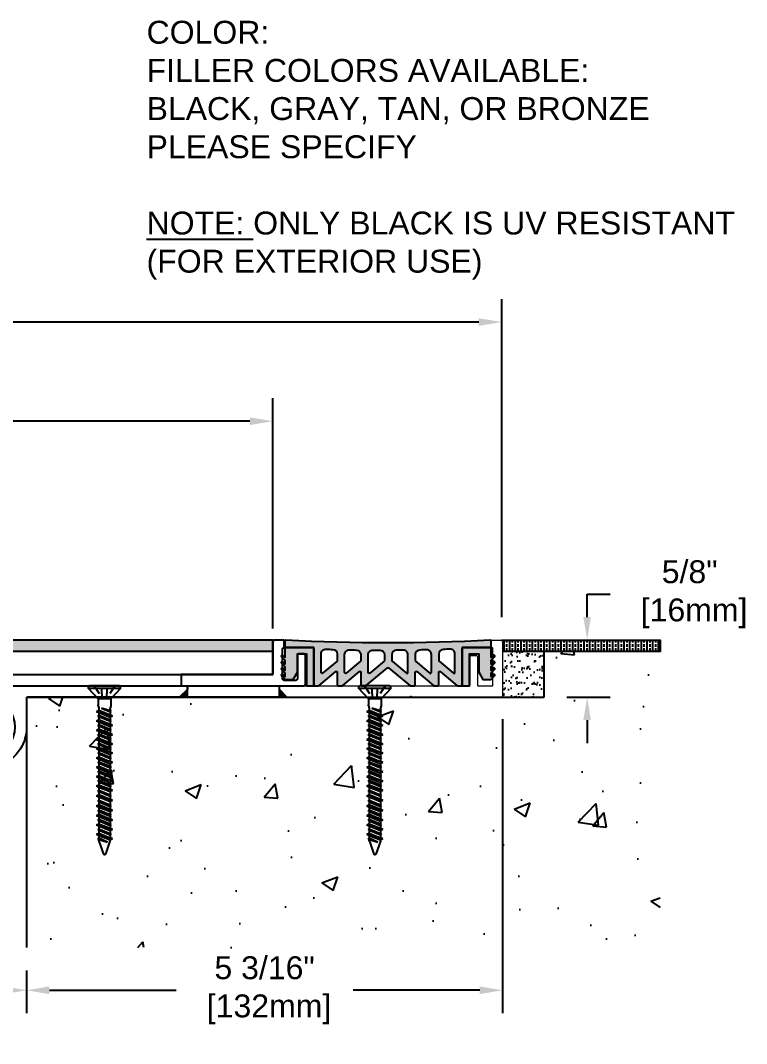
# Model space of a CAD drawing. Header units: inches. Extents: x -5.4 to 53.4, y -2.6 to 8.8.
# Drawn here: x 14.93 to 22.85, y -2.38 to 8.79 of the extents above; entities that cross this region are included whole.
import ezdxf

# ---------------------------------------------------------------- set-up
doc = ezdxf.new("R2010")
doc.units = ezdxf.units.IN
doc.header["$MEASUREMENT"] = 0
doc.linetypes.add('DASHED', pattern=[0.75, 0.5, -0.25])
for name, color, linetype in [('anchors', 4, 'Continuous'), ('conditions', 1, 'Continuous'), ('dimensions', 3, 'Continuous'), ('FILLER', 2, 'Continuous'), ('METALS', 7, 'Continuous'), ('Text', 2, 'Continuous')]:
    doc.layers.add(name, color=color, linetype=linetype)
doc.styles.add('ARIAL', font='arial.ttf')
doc.dimstyles.new('Arial', dxfattribs={"dimtxt": 0.25, "dimasz": 0.25, "dimexe": 0.25, "dimexo": 0.25, "dimgap": 0.25, "dimtad": 0, "dimtih": 1, "dimtoh": 1, "dimdec": 4, "dimzin": 0, "dimdsep": 46, "dimlunit": 4, "dimtxsty": 'ARIAL', "dimcen": 0.09, "dimadec": 0, "dimazin": 0, "dimtfac": 1, "dimtdec": 4, "dimtofl": 0, "dimtmove": 0, "dimatfit": 3, "dimfxl": 0, "dimfrac": 2, "dimtolj": 1, "dimtzin": 0, "dimarcsym": 0})

# ---------------------------------------------------------------- blocks, each defined once
blk = doc.blocks.new('*D0')
at = {"layer": 'DEFPOINTS', "color": 0}
for p in [(17.681, 4.418), (0.306, 2.008), (17.681, 1.903)]:
    blk.add_point(p, dxfattribs=at)
at = {"layer": 'dimensions', "color": 0, "lineweight": -2}
for p, q in [((0.306, 2.258), (0.306, 4.668)), ((17.681, 2.153), (17.681, 4.668)), ((0.556, 4.418), (8.027, 4.418)), ((17.431, 4.418), (9.96, 4.418))]:
    blk.add_line(p, q, dxfattribs=at)
at = {"layer": 'dimensions', "color": 0}
for points in [[(0.556, 4.46), (0.556, 4.376), (0.306, 4.418)], [(17.431, 4.46), (17.431, 4.376), (17.681, 4.418)]]:
    blk.add_solid(points, dxfattribs=at)
at = {"layer": 'dimensions', "color": 0, "insert": (8.994, 4.418), "char_height": 0.25, "attachment_point": 5, "style": 'ARIAL'}
blk.add_mtext('\\A1;1\'-5 3/8"\\P [441mm]', dxfattribs=at)
blk = doc.blocks.new('*D1')
at = {"layer": 'DEFPOINTS', "color": 0}
for p in [(20.179, 5.501), (-2.201, 2.018), (20.179, 2.028)]:
    blk.add_point(p, dxfattribs=at)
at = {"layer": 'dimensions', "color": 0, "lineweight": -2}
for p, q in [((-2.201, 2.268), (-2.201, 5.751)), ((20.179, 2.278), (20.179, 5.751)), ((-1.951, 5.501), (8.022, 5.501)), ((19.929, 5.501), (9.955, 5.501))]:
    blk.add_line(p, q, dxfattribs=at)
at = {"layer": 'dimensions', "color": 0}
for points in [[(-1.951, 5.542), (-1.951, 5.459), (-2.201, 5.501)], [(19.929, 5.542), (19.929, 5.459), (20.179, 5.501)]]:
    blk.add_solid(points, dxfattribs=at)
at = {"layer": 'dimensions', "color": 0, "insert": (8.989, 5.501), "char_height": 0.25, "attachment_point": 5, "style": 'ARIAL'}
blk.add_mtext('\\A1;1\'-10 3/8"\\P [568mm]', dxfattribs=at)
blk = doc.blocks.new('*D2')
at = {"layer": 'DEFPOINTS', "color": 0}
for p in [(20.189, 1.413), (14.993, -1.331), (14.993, -1.797)]:
    blk.add_point(p, dxfattribs=at)
at = {"layer": 'dimensions', "color": 0, "lineweight": -2}
for p, q in [((20.189, 1.163), (20.189, -2.047)), ((14.993, -1.581), (14.993, -2.047)), ((15.243, -1.797), (16.625, -1.797)), ((19.939, -1.797), (18.557, -1.797))]:
    blk.add_line(p, q, dxfattribs=at)
at = {"layer": 'dimensions', "color": 0}
for points in [[(15.243, -1.755), (15.243, -1.839), (14.993, -1.797)], [(19.939, -1.755), (19.939, -1.839), (20.189, -1.797)]]:
    blk.add_solid(points, dxfattribs=at)
at = {"layer": 'dimensions', "color": 0, "insert": (17.591, -1.797), "char_height": 0.25, "attachment_point": 5, "style": 'ARIAL'}
blk.add_mtext('\\A1;5 3/16"\\P [132mm]', dxfattribs=at)
blk = doc.blocks.new('*D3')
at = {"layer": 'DEFPOINTS', "color": 0}
for p in [(2.995, -1.331), (14.993, -1.331), (14.993, -1.797)]:
    blk.add_point(p, dxfattribs=at)
at = {"layer": 'dimensions', "color": 0, "lineweight": -2}
for p, q in [((2.995, -1.581), (2.995, -2.047)), ((14.993, -1.581), (14.993, -2.047)), ((3.245, -1.797), (8.027, -1.797)), ((14.743, -1.797), (9.96, -1.797))]:
    blk.add_line(p, q, dxfattribs=at)
at = {"layer": 'dimensions', "color": 0}
for points in [[(3.245, -1.755), (3.245, -1.839), (2.995, -1.797)], [(14.743, -1.755), (14.743, -1.839), (14.993, -1.797)]]:
    blk.add_solid(points, dxfattribs=at)
at = {"layer": 'dimensions', "color": 0, "insert": (8.994, -1.797), "char_height": 0.25, "attachment_point": 5, "style": 'ARIAL'}
blk.add_mtext("\\A1;1'\\P [305mm]", dxfattribs=at)
blk = doc.blocks.new('*D10')
at = {"layer": 'DEFPOINTS', "color": 0}
for p in [(20.437, 2.028), (21.112, 2.028), (20.641, 1.403)]:
    blk.add_point(p, dxfattribs=at)
at = {"layer": 'dimensions', "color": 0, "lineweight": -2}
for p, q in [((21.112, 2.278), (21.112, 2.528)), ((21.112, 2.528), (21.362, 2.528)), ((20.687, 2.028), (21.362, 2.028)), ((20.891, 1.403), (21.362, 1.403)), ((21.112, 1.153), (21.112, 0.903))]:
    blk.add_line(p, q, dxfattribs=at)
at = {"layer": 'dimensions', "color": 0}
for points in [[(21.07, 2.278), (21.153, 2.278), (21.112, 2.028)], [(21.07, 1.153), (21.153, 1.153), (21.112, 1.403)]]:
    blk.add_solid(points, dxfattribs=at)
at = {"layer": 'dimensions', "color": 0, "insert": (22.231, 2.528), "char_height": 0.25, "attachment_point": 5, "style": 'ARIAL'}
blk.add_mtext('\\A1;5/8"\\P [16mm]', dxfattribs=at)
blk = doc.blocks.new('csp2')
blk.add_lwpolyline([(0, 0.33, -0.414214), (0.02, 0.35), (0.066, 0.35, -0.414214), (0.086, 0.33), (0.086, 0.08, 0.414214), (0.106, 0.06), (0.23, 0.06, 0.414214), (0.25, 0.08), (0.25, 0.405, 0.414214), (0.24, 0.415, -0.414214), (0.23, 0.425), (0.23, 0.49, -0.414214), (0.24, 0.5), (0.335, 0.5, -0.414214), (0.355, 0.48), (0.355, 0.135, 0.414214), (0.365, 0.125), (1.355, 0.125), (1.355, 0), (0.335, 0), (0.02, 0, -0.414214), (0, 0.02)], format="xyb", close=True)
blk = doc.blocks.new('A$C63CB1885')
for p, q in [((-0.176, 0), (-0.175, 0.018)), ((-0.176, 0), (0.176, 0)), ((-0.176, 0), (-0.07, -0.113)), ((-0.163, 0.029), (0.163, 0.029)), ((0.07, -0.113), (0.176, 0)), ((0.176, 0), (0.175, 0.018)), ((-0.074, -0.251), (0.032, -0.215)), ((-0.07, -0.113), (0.07, -0.113)), ((-0.07, -0.113), (-0.07, -0.18)), ((-0.069, -0.189), (-0.063, -0.215)), ((-0.062, -0.245), (0.032, -0.215)), ((0.032, -0.215), (-0.062, -0.257)), ((0.069, -0.189), (0.063, -0.215)), ((0.07, -0.113), (0.07, -0.18)), ((-0.086, -0.302), (0.086, -0.251)), ((-0.086, -0.302), (-0.062, -0.289)), ((-0.086, -0.302), (-0.062, -0.315)), ((-0.074, -0.251), (-0.062, -0.245)), ((-0.074, -0.251), (-0.062, -0.257)), ((-0.074, -0.353), (0.074, -0.302)), ((-0.062, -0.225), (-0.062, -0.245)), ((0.062, -0.238), (-0.062, -0.289)), ((-0.062, -0.257), (-0.062, -0.289)), ((0.062, -0.264), (-0.062, -0.315)), ((-0.062, -0.346), (0.062, -0.296)), ((0.062, -0.308), (-0.062, -0.359)), ((-0.062, -0.315), (-0.062, -0.346)), ((0.062, -0.225), (0.062, -0.238)), ((0.086, -0.251), (0.062, -0.238)), ((0.086, -0.251), (0.062, -0.264)), ((0.062, -0.264), (0.062, -0.296)), ((0.074, -0.302), (0.062, -0.296)), ((0.074, -0.302), (0.062, -0.308)), ((0.062, -0.308), (0.062, -0.34)), ((-0.086, -0.403), (0.086, -0.353)), ((-0.086, -0.403), (-0.062, -0.391)), ((-0.086, -0.403), (-0.062, -0.416)), ((-0.074, -0.353), (-0.062, -0.346)), ((-0.074, -0.353), (-0.062, -0.359)), ((-0.074, -0.454), (0.074, -0.403)), ((0.062, -0.34), (-0.062, -0.391)), ((-0.062, -0.359), (-0.062, -0.391)), ((0.062, -0.366), (-0.062, -0.416)), ((-0.062, -0.448), (0.062, -0.397)), ((0.062, -0.41), (-0.062, -0.46)), ((-0.062, -0.416), (-0.062, -0.448)), ((0.062, -0.441), (-0.062, -0.492)), ((0.086, -0.353), (0.062, -0.34)), ((0.086, -0.353), (0.062, -0.366)), ((0.062, -0.366), (0.062, -0.397)), ((0.074, -0.403), (0.062, -0.397)), ((0.074, -0.403), (0.062, -0.41)), ((0.062, -0.41), (0.062, -0.441)), ((0.086, -0.454), (0.062, -0.441)), ((-0.086, -0.505), (0.086, -0.454)), ((-0.086, -0.505), (-0.062, -0.492)), ((-0.086, -0.505), (-0.062, -0.518)), ((-0.086, -0.607), (0.086, -0.556)), ((-0.074, -0.454), (-0.062, -0.448)), ((-0.074, -0.454), (-0.062, -0.46)), ((-0.074, -0.556), (0.074, -0.505)), ((-0.074, -0.556), (-0.062, -0.55)), ((-0.074, -0.556), (-0.062, -0.562)), ((-0.062, -0.46), (-0.062, -0.492)), ((0.062, -0.467), (-0.062, -0.518)), ((-0.062, -0.55), (0.062, -0.499)), ((0.062, -0.511), (-0.062, -0.562)), ((-0.062, -0.518), (-0.062, -0.55)), ((0.062, -0.543), (-0.062, -0.594)), ((0.086, -0.454), (0.062, -0.467)), ((0.062, -0.467), (0.062, -0.499)), ((0.074, -0.505), (0.062, -0.499)), ((0.074, -0.505), (0.062, -0.511)), ((0.062, -0.511), (0.062, -0.543)), ((0.086, -0.556), (0.062, -0.543)), ((0.086, -0.556), (0.062, -0.569)), ((-0.086, -0.607), (-0.062, -0.594)), ((-0.086, -0.607), (-0.062, -0.619)), ((-0.086, -0.708), (0.086, -0.657)), ((-0.074, -0.657), (0.074, -0.607)), ((-0.074, -0.657), (-0.062, -0.651)), ((-0.074, -0.657), (-0.062, -0.664)), ((-0.062, -0.562), (-0.062, -0.594)), ((0.062, -0.569), (-0.062, -0.619)), ((-0.062, -0.651), (0.062, -0.6)), ((0.062, -0.613), (-0.062, -0.664)), ((-0.062, -0.619), (-0.062, -0.651)), ((0.062, -0.644), (-0.062, -0.695)), ((-0.062, -0.664), (-0.062, -0.695)), ((0.062, -0.67), (-0.062, -0.721)), ((0.062, -0.569), (0.062, -0.6)), ((0.074, -0.607), (0.062, -0.6)), ((0.074, -0.607), (0.062, -0.613)), ((0.062, -0.613), (0.062, -0.644)), ((0.086, -0.657), (0.062, -0.644)), ((0.086, -0.657), (0.062, -0.67)), ((0.062, -0.67), (0.062, -0.702)), ((-0.086, -0.708), (-0.062, -0.695)), ((-0.086, -0.708), (-0.062, -0.721)), ((-0.086, -0.81), (0.086, -0.759)), ((-0.074, -0.759), (0.074, -0.708)), ((-0.074, -0.759), (-0.062, -0.753)), ((-0.074, -0.759), (-0.062, -0.765)), ((-0.062, -0.753), (0.062, -0.702)), ((0.062, -0.714), (-0.062, -0.765)), ((-0.062, -0.721), (-0.062, -0.753)), ((0.062, -0.746), (-0.062, -0.797)), ((-0.062, -0.765), (-0.062, -0.797)), ((0.062, -0.772), (-0.062, -0.823)), ((0.074, -0.708), (0.062, -0.702)), ((0.074, -0.708), (0.062, -0.714)), ((0.062, -0.714), (0.062, -0.746)), ((0.086, -0.759), (0.062, -0.746)), ((0.086, -0.759), (0.062, -0.772)), ((0.062, -0.772), (0.062, -0.804)), ((-0.086, -0.81), (-0.062, -0.797)), ((-0.086, -0.81), (-0.062, -0.823)), ((-0.086, -0.911), (0.086, -0.86)), ((-0.074, -0.86), (0.074, -0.81)), ((-0.074, -0.86), (-0.062, -0.854)), ((-0.074, -0.86), (-0.062, -0.867)), ((-0.062, -0.854), (0.062, -0.804)), ((0.062, -0.816), (-0.062, -0.867)), ((-0.062, -0.823), (-0.062, -0.854)), ((0.062, -0.848), (-0.062, -0.898)), ((-0.062, -0.867), (-0.062, -0.898)), ((0.062, -0.873), (-0.062, -0.924)), ((0.074, -0.81), (0.062, -0.804)), ((0.074, -0.81), (0.062, -0.816)), ((0.062, -0.816), (0.062, -0.848)), ((0.086, -0.86), (0.062, -0.848)), ((0.086, -0.86), (0.062, -0.873)), ((0.062, -0.873), (0.062, -0.905)), ((-0.086, -0.911), (-0.062, -0.898)), ((-0.086, -0.911), (-0.062, -0.924)), ((-0.086, -1.013), (0.086, -0.962)), ((-0.086, -1.013), (-0.062, -1)), ((-0.074, -0.962), (0.074, -0.911)), ((-0.074, -0.962), (-0.062, -0.956)), ((-0.074, -0.962), (-0.062, -0.968)), ((-0.062, -0.956), (0.062, -0.905)), ((0.062, -0.917), (-0.062, -0.968)), ((-0.062, -0.924), (-0.062, -0.956)), ((0.062, -0.949), (-0.062, -1)), ((-0.062, -0.968), (-0.062, -1)), ((0.062, -0.975), (-0.062, -1.026)), ((0.074, -0.911), (0.062, -0.905)), ((0.074, -0.911), (0.062, -0.917)), ((0.062, -0.917), (0.062, -0.949)), ((0.086, -0.962), (0.062, -0.949)), ((0.086, -0.962), (0.062, -0.975)), ((0.062, -0.975), (0.062, -1.007)), ((-0.086, -1.013), (-0.062, -1.026)), ((-0.086, -1.114), (0.086, -1.064)), ((-0.086, -1.114), (-0.062, -1.101)), ((-0.086, -1.114), (-0.062, -1.127)), ((-0.074, -1.064), (0.074, -1.013)), ((-0.074, -1.064), (-0.062, -1.057)), ((-0.074, -1.064), (-0.062, -1.07)), ((-0.062, -1.057), (0.062, -1.007)), ((0.062, -1.019), (-0.062, -1.07)), ((-0.062, -1.026), (-0.062, -1.057)), ((0.062, -1.051), (-0.062, -1.101)), ((-0.062, -1.07), (-0.062, -1.101)), ((0.062, -1.077), (-0.062, -1.127)), ((-0.062, -1.165), (0.062, -1.115)), ((0.074, -1.013), (0.062, -1.007)), ((0.074, -1.013), (0.062, -1.019)), ((0.062, -1.019), (0.062, -1.051)), ((0.086, -1.064), (0.062, -1.051)), ((0.086, -1.064), (0.062, -1.077)), ((0.062, -1.077), (0.062, -1.115)), ((0.074, -1.121), (0.062, -1.115)), ((-0.086, -1.222), (0.086, -1.171)), ((-0.086, -1.222), (-0.062, -1.209)), ((-0.086, -1.222), (-0.062, -1.235)), ((-0.074, -1.171), (0.074, -1.121)), ((-0.074, -1.171), (-0.062, -1.165)), ((-0.074, -1.171), (-0.062, -1.178)), ((0.062, -1.127), (-0.062, -1.178)), ((-0.062, -1.127), (-0.062, -1.165)), ((0.062, -1.159), (-0.062, -1.209)), ((-0.062, -1.178), (-0.062, -1.209)), ((0.062, -1.184), (-0.062, -1.235)), ((-0.062, -1.275), (0.062, -1.225)), ((0.074, -1.121), (0.062, -1.127)), ((0.062, -1.127), (0.062, -1.159)), ((0.086, -1.171), (0.062, -1.159)), ((0.086, -1.171), (0.062, -1.184)), ((0.062, -1.184), (0.062, -1.225)), ((0.074, -1.231), (0.062, -1.225)), ((-0.086, -1.332), (0.086, -1.282)), ((-0.086, -1.332), (-0.062, -1.319)), ((-0.086, -1.332), (-0.062, -1.345)), ((-0.074, -1.282), (0.074, -1.231)), ((-0.074, -1.282), (-0.062, -1.275)), ((-0.074, -1.282), (-0.062, -1.288)), ((-0.074, -1.387), (0.074, -1.336)), ((-0.062, -1.235), (-0.062, -1.275)), ((0.062, -1.237), (-0.062, -1.288)), ((0.062, -1.269), (-0.062, -1.319)), ((-0.062, -1.288), (-0.062, -1.319)), ((0.062, -1.295), (-0.062, -1.345)), ((-0.062, -1.381), (0.062, -1.33)), ((0.074, -1.231), (0.062, -1.237)), ((0.062, -1.237), (0.062, -1.269)), ((0.086, -1.282), (0.062, -1.269)), ((0.086, -1.282), (0.062, -1.295)), ((0.062, -1.295), (0.062, -1.33)), ((0.074, -1.336), (0.062, -1.33)), ((0.074, -1.336), (0.062, -1.343)), ((-0.086, -1.438), (0.086, -1.387)), ((-0.086, -1.438), (-0.062, -1.425)), ((-0.086, -1.438), (-0.062, -1.451)), ((-0.074, -1.387), (-0.062, -1.381)), ((-0.074, -1.387), (-0.062, -1.393)), ((-0.074, -1.489), (0.074, -1.439)), ((0.062, -1.343), (-0.062, -1.393)), ((-0.062, -1.345), (-0.062, -1.381)), ((0.062, -1.374), (-0.062, -1.425)), ((-0.062, -1.393), (-0.062, -1.425)), ((0.062, -1.4), (-0.062, -1.451)), ((-0.062, -1.483), (0.062, -1.433)), ((0.062, -1.445), (-0.062, -1.496)), ((-0.062, -1.451), (-0.062, -1.483)), ((0.062, -1.343), (0.062, -1.374)), ((0.086, -1.387), (0.062, -1.374)), ((0.086, -1.387), (0.062, -1.4)), ((0.062, -1.4), (0.062, -1.433)), ((0.074, -1.439), (0.062, -1.433)), ((0.074, -1.439), (0.062, -1.445)), ((0.062, -1.445), (0.062, -1.477)), ((-0.086, -1.54), (0.086, -1.489)), ((-0.086, -1.54), (-0.062, -1.527)), ((-0.086, -1.54), (-0.062, -1.553)), ((-0.074, -1.489), (-0.062, -1.483)), ((-0.074, -1.489), (-0.062, -1.496)), ((-0.074, -1.592), (0.074, -1.541)), ((0.062, -1.477), (-0.062, -1.527)), ((-0.062, -1.496), (-0.062, -1.527)), ((0.062, -1.502), (-0.062, -1.553)), ((-0.062, -1.586), (0.062, -1.535)), ((0.062, -1.547), (-0.062, -1.598)), ((-0.062, -1.553), (-0.062, -1.586)), ((0.086, -1.489), (0.062, -1.477)), ((0.086, -1.489), (0.062, -1.502)), ((0.062, -1.502), (0.062, -1.535)), ((0.074, -1.541), (0.062, -1.535)), ((0.074, -1.541), (0.062, -1.547)), ((0.062, -1.547), (0.062, -1.579)), ((-0.086, -1.643), (0.086, -1.592)), ((-0.086, -1.643), (-0.062, -1.63)), ((-0.086, -1.643), (-0.062, -1.655)), ((-0.074, -1.592), (-0.062, -1.586)), ((-0.074, -1.592), (-0.062, -1.598)), ((0.062, -1.579), (-0.062, -1.63)), ((-0.062, -1.598), (-0.062, -1.63)), ((0.062, -1.605), (-0.062, -1.655)), ((-0.06, -1.668), (-0.01, -1.81)), ((-0.034, -1.679), (0.062, -1.636)), ((-0.034, -1.679), (0.074, -1.643)), ((0.062, -1.649), (-0.034, -1.679)), ((0.06, -1.668), (0.01, -1.81)), ((0.086, -1.592), (0.062, -1.579)), ((0.086, -1.592), (0.062, -1.605)), ((0.062, -1.605), (0.062, -1.652)), ((0.074, -1.643), (0.062, -1.636)), ((0.074, -1.643), (0.062, -1.649))]:
    blk.add_line(p, q)
at = {"linetype": 'DASHED', "ltscale": 0.025}
for p, q in [((-0.113, 0.029), (-0.024, -0.106)), ((-0.024, -0.106), (-0.031, 0.028)), ((0.024, -0.106), (0.031, 0.029)), ((0.112, 0.029), (0.024, -0.106)), ((-0.024, -0.106), (0.024, -0.106))]:
    blk.add_line(p, q, dxfattribs=at)
for centre, radius, start, end in [((-0.163, 0.017), 0.0112, 90, 175), ((0.163, 0.017), 0.0112, 5, 90), ((-0.023, -0.18), 0.0465, 180, 191.9357), ((-0.109, -0.225), 0.0465, 0, 11.9357), ((0.109, -0.225), 0.0465, 168.0643, 180), ((0.023, -0.18), 0.0465, 348.0643, 0), ((-0.016, -1.652), 0.0465, 183.9476, 199.3058), ((0.016, -1.652), 0.0465, 340.6942, 0), ((0, -1.806), 0.0106, 204.1001, 335.8999)]:
    blk.add_arc(centre, radius, start, end)
blk = doc.blocks.new('TF316134')
blk.add_blockref('A$C63CB1885', (0, -0.0285))
blk = doc.blocks.new('PS212A')
at = {"linetype": 'Continuous', "flags": 128}
blk.add_lwpolyline([(0.451, 0.125), (-1.747, 0.125, 0.414214), (-1.757, 0.115), (-1.757, 0.095, 0.198912), (-1.754, 0.087), (-1.67, 0.003, 0.198912), (-1.663, 0), (-0.009, 0, -0.414214), (0.001, -0.01), (0.001, -0.325, 0.758338), (0.836, -0.559, 0.420887), (0.832, -0.545), (0.741, -0.492, 0.405496), (0.727, -0.496, -3.520953), (0.727, -0.154, 0.405496), (0.741, -0.157), (0.832, -0.105, 0.420887), (0.836, -0.091, 0.261868)], format="xyb", close=True, dxfattribs=at)
blk = doc.blocks.new('95401G')
at = {"color": 7, "linetype": 'Continuous', "lineweight": 15}
blk.add_lwpolyline([(2.438, 0.115, 0.414214), (2.428, 0.125), (0.365, 0.125, -0.414214), (0.355, 0.135), (0.355, 0.445, 0.414214), (0.345, 0.455), (0.285, 0.455, 0.414214), (0.275, 0.445), (0.275, 0.135, -0.414214), (0.265, 0.125), (0.115, 0.125, -0.414214), (0.105, 0.135), (0.105, 0.53, -0.414214), (0.115, 0.54, 0.414214), (0.125, 0.55), (0.125, 0.615, 0.414214), (0.115, 0.625), (0.01, 0.625, 0.414214), (0, 0.615), (0, 0.01, 0.414214), (0.01, 0), (0.981, 0, 0.198912), (0.988, 0.003), (0.993, 0.008, -0.414214), (1.007, 0.008), (1.012, 0.003, 0.198912), (1.019, 0), (2.344, 0, 0.198912), (2.351, 0.003), (2.435, 0.087, 0.198912), (2.438, 0.094)], format="xyb", close=True, dxfattribs=at)
blk = doc.blocks.new('CSQF2')
h = blk.add_hatch(color=256)
h.paths.add_polyline_path([(4.559, 1.888, 0.430422), (4.548, 1.898, -0.027516), (2.319, 1.898, 0.430422), (2.309, 1.888), (2.309, 1.819), (2.624, 1.819), (2.624, 1.399), (2.676, 1.399, 0.176327), (2.682, 1.401), (2.864, 1.554, -0.63707), (2.88, 1.546), (2.88, 1.409, 0.414214), (2.89, 1.399), (2.932, 1.399, 0.176327), (2.939, 1.401), (3.121, 1.554, -0.63707), (3.137, 1.546), (3.137, 1.409, 0.414214), (3.147, 1.399), (3.189, 1.399, 0.176327), (3.195, 1.401), (3.427, 1.596, -0.36397), (3.44, 1.596), (3.672, 1.401, 0.176327), (3.679, 1.399), (3.721, 1.399, 0.414214), (3.731, 1.409), (3.731, 1.546, -0.63707), (3.747, 1.554), (3.929, 1.401, 0.176327), (3.935, 1.399), (3.977, 1.399, 0.414214), (3.987, 1.409), (3.987, 1.546, -0.63707), (4.004, 1.554), (4.186, 1.401, 0.176327), (4.192, 1.399), (4.244, 1.399), (4.244, 1.819), (4.559, 1.819)])
h.paths.add_polyline_path([(3.267, 1.788, 0.000939), (3.344, 1.788, -0.412919), (3.394, 1.738), (3.394, 1.676, -0.221695), (3.39, 1.669), (3.234, 1.537, -0.63707), (3.217, 1.545), (3.217, 1.738, -0.416611)], flags=16)
h.paths.add_polyline_path([(3.137, 1.74), (3.137, 1.676, -0.221695), (3.134, 1.669), (2.977, 1.537, -0.63707), (2.96, 1.545), (2.96, 1.742, -0.420307), (3.012, 1.792, 0.000939), (3.088, 1.79, -0.409242)], flags=16)
h.paths.add_polyline_path([(3.524, 1.788, 0.000939), (3.6, 1.788, -0.416611), (3.651, 1.738), (3.651, 1.545, -0.63707), (3.634, 1.537), (3.478, 1.669, -0.221695), (3.474, 1.676), (3.474, 1.738, -0.412919)], flags=16)
h.paths.add_polyline_path([(2.88, 1.746), (2.88, 1.676, -0.221695), (2.877, 1.669), (2.72, 1.537, -0.63707), (2.704, 1.545), (2.704, 1.749, -0.424014), (2.756, 1.799, 0.000939), (2.832, 1.796, -0.405574)], flags=16)
h.paths.add_polyline_path([(3.78, 1.79, 0.000939), (3.856, 1.792, -0.420307), (3.907, 1.742), (3.907, 1.545, -0.63707), (3.891, 1.537), (3.734, 1.669, -0.221695), (3.731, 1.676), (3.731, 1.74, -0.409242)], flags=16)
h.paths.add_polyline_path([(4.036, 1.796, 0.000939), (4.112, 1.799, -0.424014), (4.164, 1.749), (4.164, 1.545, -0.63707), (4.147, 1.537), (3.991, 1.669, -0.221695), (3.987, 1.676), (3.987, 1.746, -0.405574)], flags=16)
h.paths.add_polyline_path([(2.624, 1.819), (2.309, 1.819), (2.309, 1.707), (2.285, 1.731, 0.414214), (2.271, 1.731, 0.414214), (2.271, 1.717), (2.309, 1.679), (2.309, 1.637), (2.285, 1.661, 0.414214), (2.271, 1.661, 0.414214), (2.271, 1.647), (2.309, 1.609), (2.309, 1.567), (2.285, 1.591, 0.414214), (2.271, 1.591, 0.414214), (2.271, 1.577), (2.309, 1.539), (2.309, 1.497), (2.285, 1.521, 0.414214), (2.271, 1.521, 0.414214), (2.271, 1.507), (2.306, 1.472, 0.198912), (2.313, 1.469), (2.399, 1.469), (2.444, 1.547), (2.444, 1.749), (2.544, 1.749), (2.544, 1.399), (2.624, 1.399)])
h.paths.add_polyline_path([(4.324, 1.749), (4.424, 1.749), (4.424, 1.547), (4.469, 1.469), (4.555, 1.469, 0.198912), (4.562, 1.472), (4.597, 1.507, 0.414214), (4.597, 1.521, 0.414214), (4.583, 1.521), (4.559, 1.497), (4.559, 1.539), (4.597, 1.577, 0.414214), (4.597, 1.591, 0.414214), (4.583, 1.591), (4.559, 1.567), (4.559, 1.609), (4.597, 1.647, 0.414214), (4.597, 1.661, 0.414214), (4.583, 1.661), (4.559, 1.637), (4.559, 1.679), (4.597, 1.717, 0.414214), (4.597, 1.731, 0.414214), (4.583, 1.731), (4.559, 1.707), (4.559, 1.819), (4.244, 1.819), (4.244, 1.399), (4.324, 1.399)])
for p, q in [((2.309, 1.819), (2.624, 1.819)), ((2.624, 1.819), (2.309, 1.819)), ((2.624, 1.819), (2.624, 1.399)), ((2.624, 1.399), (2.624, 1.819)), ((4.244, 1.819), (4.244, 1.399)), ((4.559, 1.819), (4.244, 1.819)), ((4.244, 1.819), (4.559, 1.819)), ((4.244, 1.399), (4.244, 1.819))]:
    blk.add_line(p, q)
for points in [[(2.89, 1.399), (2.932, 1.399, 0.176327), (2.939, 1.401), (3.121, 1.554, -0.63707), (3.137, 1.546), (3.137, 1.409, 0.414214), (3.147, 1.399), (3.189, 1.399, 0.176327), (3.195, 1.401), (3.427, 1.596, -0.36397), (3.44, 1.596), (3.672, 1.401, 0.176327), (3.679, 1.399), (3.721, 1.399, 0.414214), (3.731, 1.409), (3.731, 1.546, -0.63707), (3.747, 1.554), (3.929, 1.401, 0.176327), (3.935, 1.399), (3.977, 1.399, 0.414214), (3.987, 1.409), (3.987, 1.546, -0.63707), (4.004, 1.554), (4.186, 1.401, 0.176327), (4.192, 1.399), (4.244, 1.399), (4.324, 1.399), (4.324, 1.749), (4.424, 1.749), (4.424, 1.547), (4.469, 1.469), (4.555, 1.469, 0.198912), (4.562, 1.472), (4.597, 1.507, 0.414214), (4.597, 1.521, 0.414214), (4.583, 1.521), (4.559, 1.497), (4.559, 1.539), (4.597, 1.577, 0.414214), (4.597, 1.591, 0.414214), (4.583, 1.591), (4.559, 1.567), (4.559, 1.609), (4.597, 1.647, 0.414214), (4.597, 1.661, 0.414214), (4.583, 1.661), (4.559, 1.637), (4.559, 1.679), (4.597, 1.717, 0.414214), (4.597, 1.731, 0.414214), (4.583, 1.731), (4.559, 1.707), (4.559, 1.819), (4.559, 1.888, 0.430422), (4.548, 1.898, -0.027516), (2.319, 1.898, 0.430422), (2.309, 1.888), (2.309, 1.819), (2.309, 1.707), (2.285, 1.731, 0.414214), (2.271, 1.731, 0.414214), (2.271, 1.717), (2.309, 1.679), (2.309, 1.637), (2.285, 1.661, 0.414214), (2.271, 1.661, 0.414214), (2.271, 1.647), (2.309, 1.609), (2.309, 1.567), (2.285, 1.591, 0.414214), (2.271, 1.591, 0.414214), (2.271, 1.577), (2.309, 1.539), (2.309, 1.497), (2.285, 1.521, 0.414214), (2.271, 1.521, 0.414214), (2.271, 1.507), (2.306, 1.472, 0.198912), (2.313, 1.469), (2.399, 1.469), (2.444, 1.547), (2.444, 1.749), (2.544, 1.749), (2.544, 1.399), (2.624, 1.399), (2.676, 1.399, 0.176327), (2.682, 1.401), (2.864, 1.554, -0.63707), (2.88, 1.546), (2.88, 1.409, 0.414214)], [(2.88, 1.676, -0.221695), (2.877, 1.669), (2.72, 1.537, -0.63707), (2.704, 1.545), (2.704, 1.749, -0.424014), (2.756, 1.799, 0.000939), (2.832, 1.796, -0.405574), (2.88, 1.746)], [(3.137, 1.74), (3.137, 1.676, -0.221695), (3.134, 1.669), (2.977, 1.537, -0.63707), (2.96, 1.545), (2.96, 1.742, -0.420307), (3.012, 1.792, 0.000939), (3.088, 1.79, -0.409242)], [(3.394, 1.738), (3.394, 1.676, -0.221695), (3.39, 1.669), (3.234, 1.537, -0.63707), (3.217, 1.545), (3.217, 1.738, -0.416611), (3.267, 1.788, 0.000939), (3.344, 1.788, -0.412919)], [(3.474, 1.738), (3.474, 1.676, 0.221695), (3.478, 1.669), (3.634, 1.537, 0.63707), (3.651, 1.545), (3.651, 1.738, 0.416611), (3.6, 1.788, -0.000939), (3.524, 1.788, 0.412919)], [(3.78, 1.79, 0.409242), (3.731, 1.74), (3.731, 1.676, 0.221695), (3.734, 1.669), (3.891, 1.537, 0.63707), (3.907, 1.545), (3.907, 1.742, 0.420307), (3.856, 1.792, -0.000939)], [(3.987, 1.746), (3.987, 1.676, 0.221695), (3.991, 1.669), (4.147, 1.537, 0.63707), (4.164, 1.545), (4.164, 1.749, 0.424014), (4.112, 1.799, -0.000939), (4.036, 1.796, 0.405574)]]:
    blk.add_lwpolyline(points, format="xyb", close=True)

msp = doc.modelspace()

# ---------------------------------------------------------------- hatches: boundary and pattern name
at = {"layer": 'conditions'}
h = msp.add_hatch(dxfattribs=at)
h.set_pattern_fill('ANSI33', color=256, scale=0.25, angle=45, style=0)
h.paths.add_polyline_path([(17.68131, 2.02785), (0.30631, 2.02785), (0.30631, 1.90285), (17.68131, 1.90285)])
h = msp.add_hatch(dxfattribs=at)
h.set_pattern_fill('ANSI33', color=256, scale=0.25, angle=45, style=0)
h.set_pattern_definition([(90, (22.01682, 2e-14), (0.0625, 1e-17), []), (90, (21.98557, 0.03125), (0.0625, 1e-17), [0.03125, -0.015625])])
h.paths.add_polyline_path([(21.91015, 2.02785), (21.91015, 1.90285), (20.19851, 1.90285), (20.19851, 2.00785, 0.41421356), (20.17851, 2.02785)])
h = msp.add_hatch(dxfattribs=at)
h.set_pattern_fill('AR-CONC', color=256, scale=0.25, style=0)
h.paths.add_polyline_path([(21.91065, 1.90295), (20.64142, 1.90295), (20.64142, 1.40282), (16.65728, 1.40282, -0.0111358), (16.65684, 1.40281), (15.00301, 1.40281, 0.41421356), (14.99301, 1.39281), (14.99301, -1.3308), (21.91065, -1.3308)])
h = msp.add_hatch(dxfattribs=at)
h.set_pattern_fill('AR-SAND', color=256, scale=0.0625, style=0)
h.set_pattern_definition([(142.5, (19.98763, 0), (0.003937, 0.1204265), [0, -0.095, 0, -0.10625, 0, -0.1015625]), (172.5, (19.98763, 0), (-0.110611, 0.176384), [0, -0.05125, 0, -0.085625, 0, -0.0328125]), (212.5, (20.0645, 0), (-0.194634, 0.0003537), [0, -0.03125, 0, -0.1125, 0, -0.146875]), (222.5, (20.0645, 0), (-0.187883, 0.054855), [0, -0.015625, 0, -0.07375, 0, -0.084375])])
h.paths.add_polyline_path([(20.18901, 1.90285), (20.64142, 1.90285), (20.64142, 1.40282), (20.18901, 1.40282)])
at = {"layer": 'METALS'}
for points in [[(16.75101, 1.49698, -0.19891237), (16.74808, 1.48991), (16.67483, 1.41666, 0.17707699), (16.75101, 1.41189)], [(17.75101, 1.49284), (17.82718, 1.41666, -0.17707699), (17.75101, 1.41189)]]:
    msp.add_hatch(color=253, dxfattribs=at).paths.add_polyline_path(points)

# ---------------------------------------------------------------- linework, layer by layer
msp.add_line((17.68131, 2.02785), (17.68131, 2.00785))
msp.add_lwpolyline([(17.75101, 1.40285), (16.75101, 1.40285), (16.75101, 1.52785), (17.75101, 1.52785)], close=True)
at = {"layer": 'conditions'}
for p, q in [((20.64142, 1.40282), (20.64142, 1.90285)), ((14.99301, 1.40281), (20.64142, 1.40285)), ((14.99301, 1.40285), (20.64142, 1.40285)), ((14.99301, 1.40281), (14.99301, -1.3308))]:
    msp.add_line(p, q, dxfattribs=at)
for points in [[(17.68131, 1.90285), (17.68131, 2.02785), (0.30631, 2.02785), (0.30631, 1.90285)], [(20.17851, 2.02785), (21.91015, 2.02785), (21.91015, 1.90285), (20.18851, 1.90285)]]:
    msp.add_lwpolyline(points, dxfattribs=at)
at = {"layer": 'METALS'}
msp.add_lwpolyline([(0.30631, 1.90285), (0.30631, 1.65285), (17.68131, 1.65285), (17.68131, 1.90285)], close=True, dxfattribs=at)
for centre, start, end in [((16.71944, 1.51845), 246.334428, 286.501114), ((17.78257, 1.51845), 253.498886, 293.665572)]:
    msp.add_arc(centre, 0.11114, start, end, dxfattribs=at)

# ---------------------------------------------------------------- block references
at = {"xscale": -1}
for name, p in [('95401G', (20.18875, 1.40285)), ('PS212A', (14.99381, 1.40247))]:
    msp.add_blockref(name, p, dxfattribs=at)
at = {"layer": 'anchors', "xscale": -1}
for p in [(15.84327, 1.52785), (18.79452, 1.52785)]:
    msp.add_blockref('TF316134', p, dxfattribs=at)
at = {"layer": 'FILLER'}
msp.add_blockref('CSQF2', (15.50462, 0.12925), dxfattribs=at)
at = {"layer": 'METALS', "xscale": -1}
msp.add_blockref('csp2', (18.03631, 1.52785), dxfattribs=at)

# ---------------------------------------------------------------- texts
at = {"layer": 'Text', "insert": (16.30256, 8.79079), "char_height": 0.25, "width": 7.9199832, "attachment_point": 1, "style": 'ARIAL'}
msp.add_mtext('COLOR:{\\L                           }   \\~\\PFILLER COLORS AVAILABLE:\\PBLACK, GRAY, TAN, OR BRONZE\\PPLEASE SPECIFY\\~\\P\\P{\\LNOTE:} ONLY BLACK IS UV RESISTANT\\P(FOR EXTERIOR USE) ', dxfattribs=at)

# ---------------------------------------------------------------- dimensions: what is measured, and where the dimension line sits
at = {"layer": 'dimensions'}
for base, p1, p2, picture, middle in [((20.17901, 5.50061), (-2.20138, 2.01795), (20.17901, 2.02795), '*D1', (8.98881, 5.50061)), ((17.68131, 4.41802), (0.30631, 2.00785), (17.68131, 1.90285), '*D0', (8.99381, 4.41802)), ((14.99301, -1.79706), (20.18901, 1.41282), (14.99301, -1.3308), '*D2', (17.59101, -1.79706)), ((14.99301, -1.79706), (2.99462, -1.33077), (14.99301, -1.3308), '*D3', (8.99381, -1.79706))]:
    dim = msp.add_linear_dim(base=base, p1=p1, p2=p2, dimstyle='Arial', override={"dimpost": '\\X'}, dxfattribs=at)
    dim.commit()
    dim.dimension.update_dxf_attribs({"geometry": picture, "text_midpoint": middle, "dimtype": 160})
dim = msp.add_linear_dim(base=(21.11176, 2.02785), p1=(20.64142, 1.40285), p2=(20.43713, 2.02785), angle=90, dimstyle='Arial', override={"dimpost": '\\X'}, dxfattribs=at)
dim.commit()
dim.dimension.update_dxf_attribs({"geometry": '*D10', "text_midpoint": (22.23113, 2.52785), "dimtype": 160})

doc.saveas('drawing.dxf')
